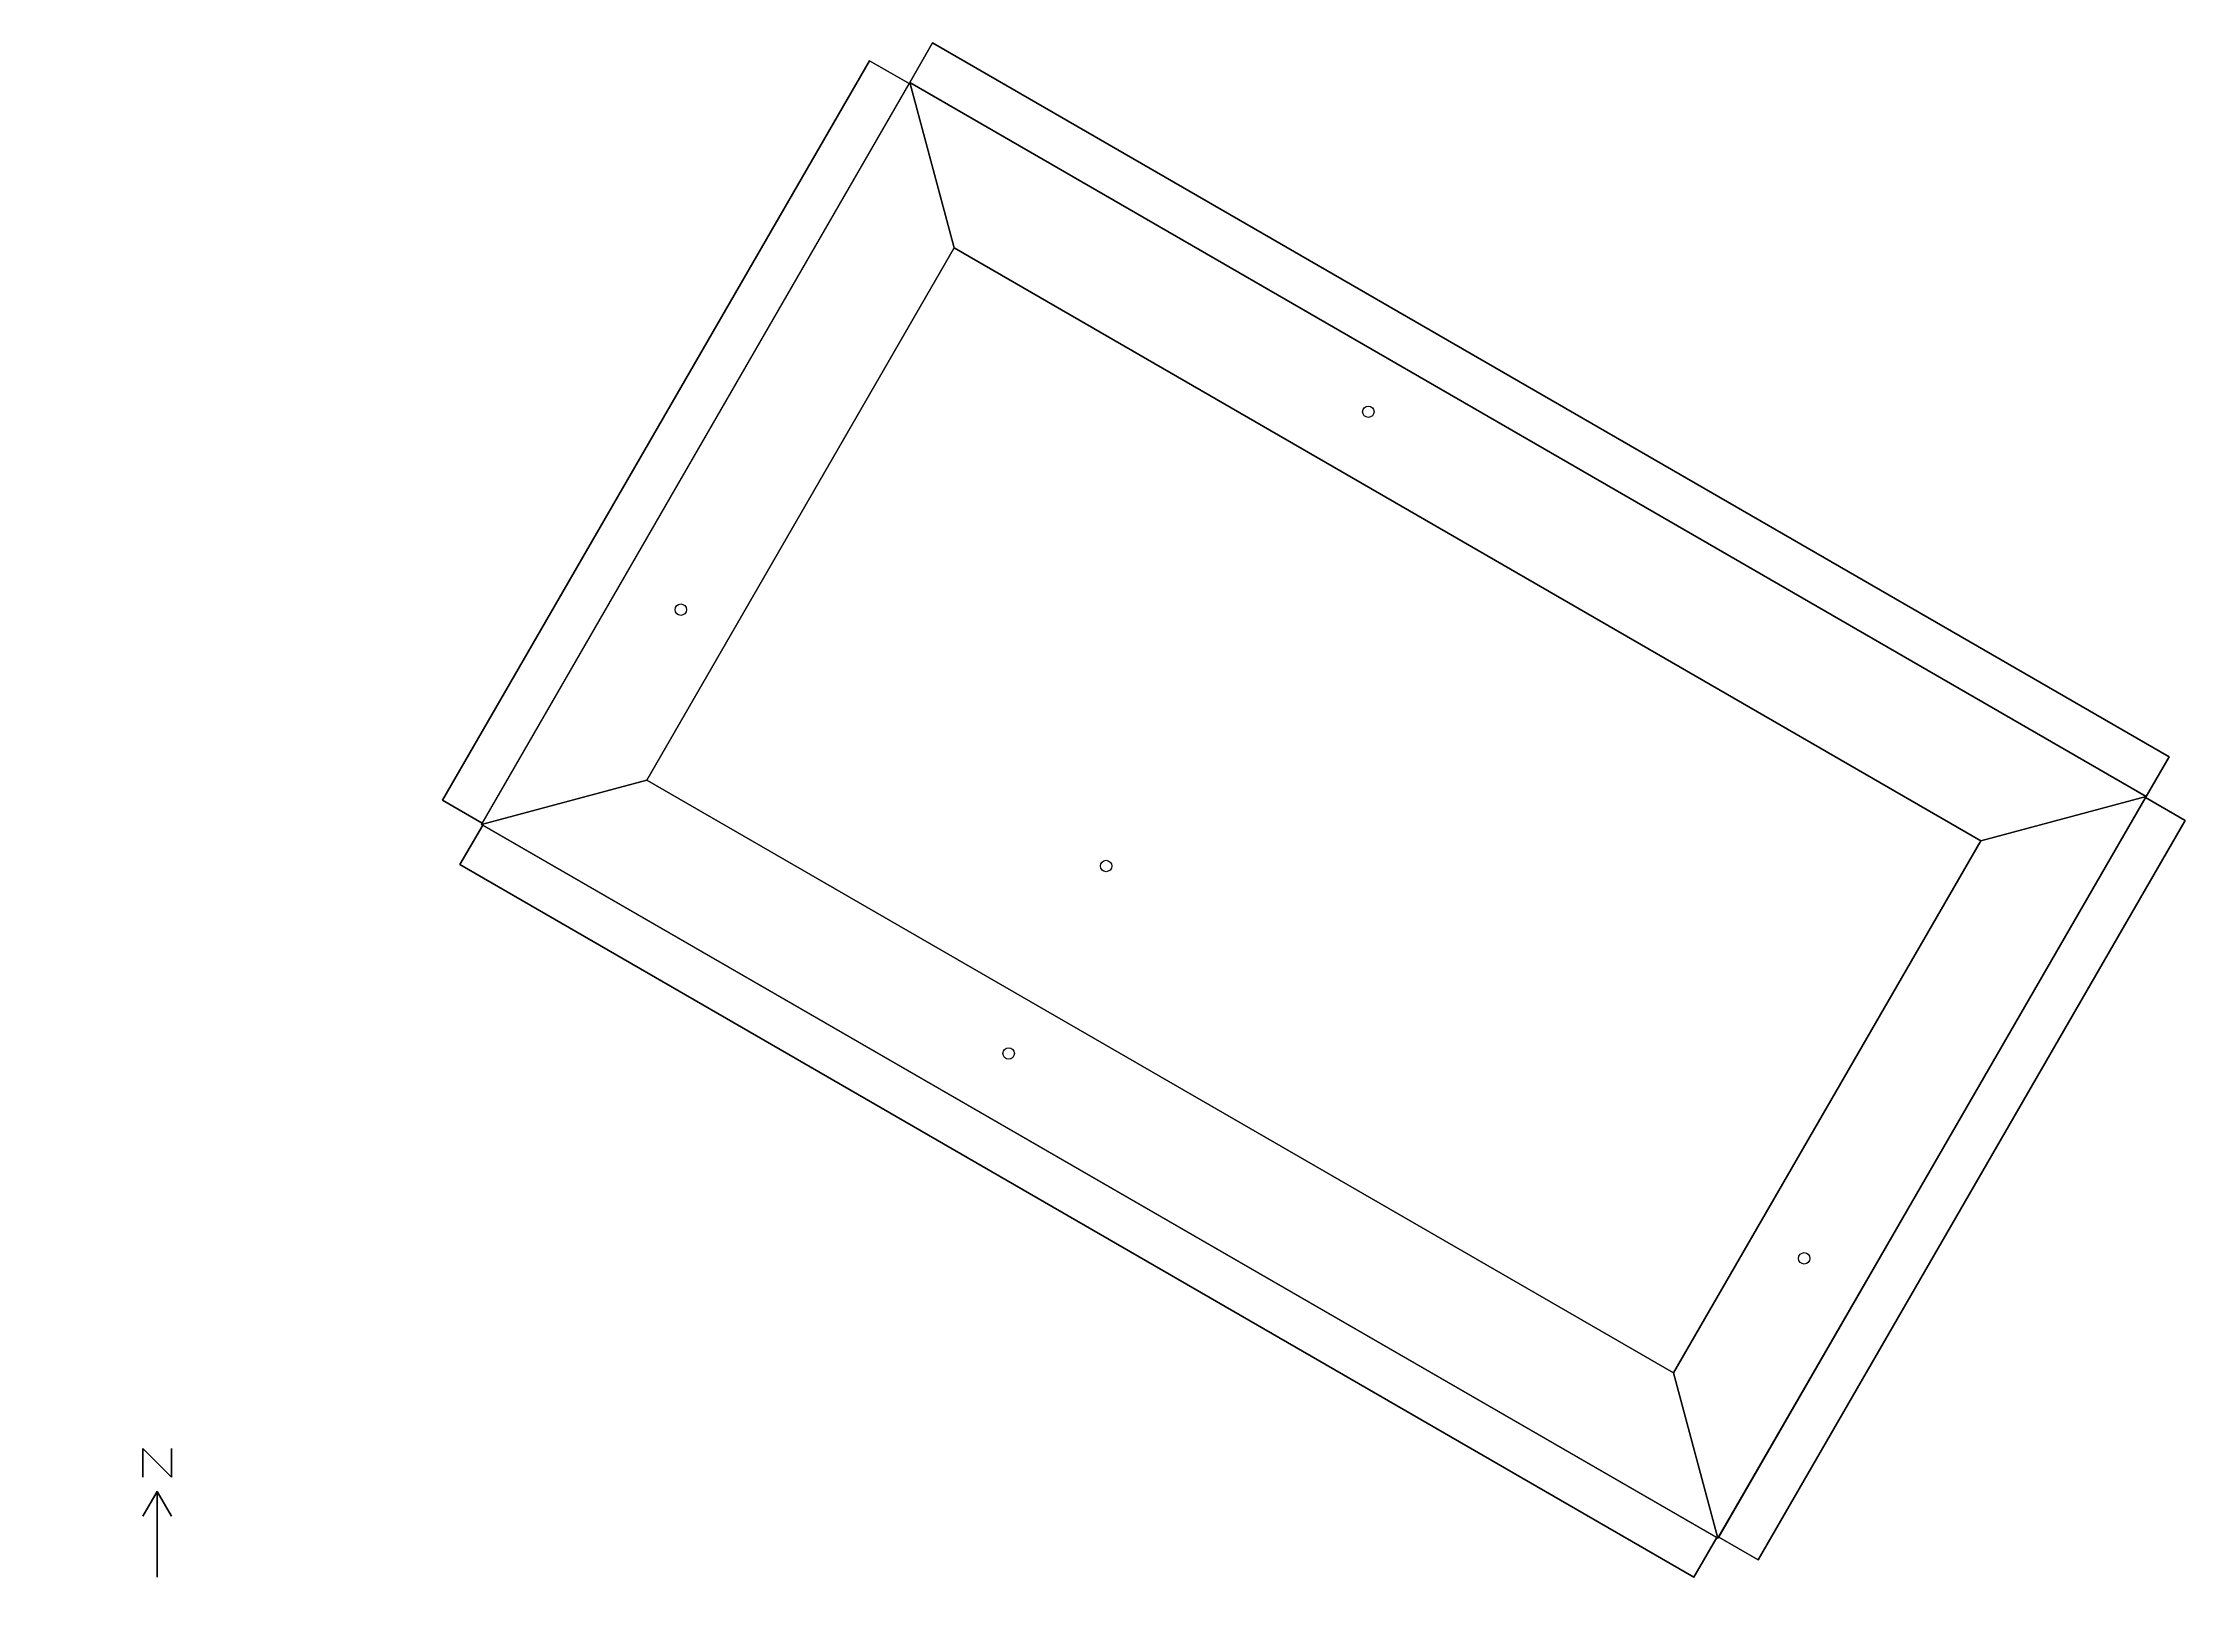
# Model space of a CAD drawing. Header units: metres. Extents: x -15.4 to 59.7, y -27.5 to 27.4.
import ezdxf

# ---------------------------------------------------------------- set-up
doc = ezdxf.new("R2010")
doc.units = ezdxf.units.M

msp = doc.modelspace()

# ---------------------------------------------------------------- linework, layer by layer
at = {"layer": '1', "color": 3}
for points in [[(-11.86064, -21.86064, 0.1), (-11.86064, -21.86064), (-11.86064, -22.86064), (-11.86064, -22.86064, 0.1)], [(-11.86064, -21.86064, 0.1), (-11.86064, -21.86064), (-10.86064, -22.86064), (-10.86064, -22.86064, 0.1)], [(-10.86064, -21.86064, 0.1), (-10.86064, -21.86064), (-10.86064, -22.86064), (-10.86064, -22.86064, 0.1)], [(-11.36064, -23.36064, 0.1), (-11.36064, -23.36064), (-11.86064, -24.22667), (-11.86064, -24.22667, 0.1)], [(-11.36064, -23.36064, 0.1), (-11.36064, -23.36064), (-11.36064, -26.36064), (-11.36064, -26.36064, 0.1)], [(-11.36064, -23.36064, 0.1), (-11.36064, -23.36064), (-10.86064, -24.22667), (-10.86064, -24.22667, 0.1)]]:
    msp.add_3dface(points, dxfattribs=at)
at = {"layer": 'ZN_1_FLR_1_SEC_1', "color": 10}
msp.add_circle((18.46301, -8.02113, 0.762), 0.2, dxfattribs=at)
at = {"layer": 'ZN_1_FLR_1_SEC_1', "color": 43}
for points in [[(5.79555, 1.55291, 4), (5.79555, 1.55291), (0, 0), (0, 0, 4)], [(41.74836, -19.20445, 4), (41.74836, -19.20445), (5.79555, 1.55291), (5.79555, 1.55291, 4)], [(0, 0, 4), (0, 0), (43.30127, -25), (43.30127, -25, 4)], [(43.30127, -25, 4), (43.30127, -25), (41.74836, -19.20445), (41.74836, -19.20445, 4)]]:
    msp.add_3dface(points, dxfattribs=at)
at = {"layer": 'ZN_1_FLR_1_SEC_1', "color": 8}
msp.add_3dface([(5.79555, 1.55291), (41.74836, -19.20445), (43.30127, -25), (0, 0)], dxfattribs=at)
at = {"layer": 'ZN_1_FLR_1_SEC_1', "color": 15}
msp.add_3dface([(0, 0, 4), (43.30127, -25, 4), (41.74836, -19.20445, 4), (5.79555, 1.55291, 4)], dxfattribs=at)
at = {"layer": 'ZN_1_FLR_1_SEC_1', "color": 13}
for points in [[(-0.7567, -1.41064, 3), (0.0433, -0.025, 3), (43.25797, -24.975, 3), (42.45797, -26.36064, 3)], [(42.45797, -26.36064, 3), (43.25797, -24.975, 3), (0.0433, -0.025, 3), (-0.7567, -1.41064, 3)]]:
    msp.add_3dface(points, dxfattribs=at)
at = {"layer": 'ZN_1_FLR_1_SEC_1', "color": 143}
msp.add_3dface([(0.0433, -0.025, 3), (0.0433, -0.025, 1), (43.25797, -24.975, 1), (43.25797, -24.975, 3)], dxfattribs=at)
at = {"layer": 'ZN_1_FLR_1_SEC_2', "color": 10}
msp.add_circle((46.3224, -15.19725, 0.762), 0.2, dxfattribs=at)
at = {"layer": 'ZN_1_FLR_1_SEC_2', "color": 8}
msp.add_3dface([(41.74836, -19.20445), (52.50572, -0.57215), (58.30127, 0.98076), (43.30127, -25)], dxfattribs=at)
at = {"layer": 'ZN_1_FLR_1_SEC_2', "color": 15}
msp.add_3dface([(43.30127, -25, 4), (58.30127, 0.98076, 4), (52.50572, -0.57215, 4), (41.74836, -19.20445, 4)], dxfattribs=at)
at = {"layer": 'ZN_1_FLR_1_SEC_2', "color": 43}
for points in [[(43.30127, -25, 4), (43.30127, -25), (58.30127, 0.98076), (58.30127, 0.98076, 4)], [(58.30127, 0.98076, 4), (58.30127, 0.98076), (52.50572, -0.57215), (52.50572, -0.57215, 4)], [(52.50572, -0.57215, 4), (52.50572, -0.57215), (41.74836, -19.20445), (41.74836, -19.20445, 4)], [(41.74836, -19.20445, 4), (41.74836, -19.20445), (43.30127, -25), (43.30127, -25, 4)]]:
    msp.add_3dface(points, dxfattribs=at)
at = {"layer": 'ZN_1_FLR_1_SEC_2', "color": 143}
msp.add_3dface([(43.32627, -24.9567, 2.8), (43.32627, -24.9567, 1.2), (58.27627, 0.93746, 1.2), (58.27627, 0.93746, 2.8)], dxfattribs=at)
at = {"layer": 'ZN_1_FLR_1_SEC_2', "color": 13}
for points in [[(44.71191, -25.7567, 2.8), (43.32627, -24.9567, 2.8), (58.27627, 0.93746, 2.8), (59.66191, 0.13746, 2.8)], [(59.66191, 0.13746, 2.8), (58.27627, 0.93746, 2.8), (43.32627, -24.9567, 2.8), (44.71191, -25.7567, 2.8)]]:
    msp.add_3dface(points, dxfattribs=at)
at = {"layer": 'ZN_1_FLR_1_SEC_3', "color": 10}
msp.add_circle((31.05819, 14.44908, 0.762), 0.2, dxfattribs=at)
at = {"layer": 'ZN_1_FLR_1_SEC_3', "color": 13}
for points in [[(59.10127, 2.3664, 2.2), (58.30127, 0.98076, 2.2), (15, 25.98076, 2.2), (15.8, 27.3664, 2.2)], [(15.8, 27.3664, 2.2), (15, 25.98076, 2.2), (58.30127, 0.98076, 2.2), (59.10127, 2.3664, 2.2)]]:
    msp.add_3dface(points, dxfattribs=at)
at = {"layer": 'ZN_1_FLR_1_SEC_3', "color": 43}
for points in [[(58.30127, 0.98076, 4), (58.30127, 0.98076), (15, 25.98076), (15, 25.98076, 4)], [(15, 25.98076, 4), (15, 25.98076), (16.55291, 20.18521), (16.55291, 20.18521, 4)], [(16.55291, 20.18521, 4), (16.55291, 20.18521), (52.50572, -0.57215), (52.50572, -0.57215, 4)], [(52.50572, -0.57215, 4), (52.50572, -0.57215), (58.30127, 0.98076), (58.30127, 0.98076, 4)]]:
    msp.add_3dface(points, dxfattribs=at)
at = {"layer": 'ZN_1_FLR_1_SEC_3', "color": 143}
msp.add_3dface([(58.30127, 0.98076, 2.2), (58.30127, 0.98076, 1.8), (15, 25.98076, 1.8), (15, 25.98076, 2.2)], dxfattribs=at)
at = {"layer": 'ZN_1_FLR_1_SEC_3', "color": 8}
msp.add_3dface([(15, 25.98076), (58.30127, 0.98076), (52.50572, -0.57215), (16.55291, 20.18521)], dxfattribs=at)
at = {"layer": 'ZN_1_FLR_1_SEC_3', "color": 15}
msp.add_3dface([(16.55291, 20.18521, 4), (52.50572, -0.57215, 4), (58.30127, 0.98076, 4), (15, 25.98076, 4)], dxfattribs=at)
at = {"layer": 'ZN_1_FLR_1_SEC_4', "color": 10}
msp.add_circle((6.97887, 7.51775, 0.762), 0.2, dxfattribs=at)
at = {"layer": 'ZN_1_FLR_1_SEC_4', "color": 13}
for points in [[(13.58936, 26.73746, 3.8), (14.975, 25.93746, 3.8), (0.025, 0.0433, 3.8), (-1.36064, 0.8433, 3.8)], [(-1.36064, 0.8433, 3.8), (0.025, 0.0433, 3.8), (14.975, 25.93746, 3.8), (13.58936, 26.73746, 3.8)]]:
    msp.add_3dface(points, dxfattribs=at)
at = {"layer": 'ZN_1_FLR_1_SEC_4', "color": 43}
for points in [[(15, 25.98076, 4), (15, 25.98076), (0, 0), (0, 0, 4)], [(16.55291, 20.18521, 4), (16.55291, 20.18521), (15, 25.98076), (15, 25.98076, 4)], [(5.79555, 1.55291, 4), (5.79555, 1.55291), (16.55291, 20.18521), (16.55291, 20.18521, 4)], [(0, 0, 4), (0, 0), (5.79555, 1.55291), (5.79555, 1.55291, 4)]]:
    msp.add_3dface(points, dxfattribs=at)
at = {"layer": 'ZN_1_FLR_1_SEC_4', "color": 8}
msp.add_3dface([(15, 25.98076), (16.55291, 20.18521), (5.79555, 1.55291), (0, 0)], dxfattribs=at)
at = {"layer": 'ZN_1_FLR_1_SEC_4', "color": 15}
msp.add_3dface([(0, 0, 4), (5.79555, 1.55291, 4), (16.55291, 20.18521, 4), (15, 25.98076, 4)], dxfattribs=at)
at = {"layer": 'ZN_1_FLR_1_SEC_4', "color": 143}
msp.add_3dface([(14.975, 25.93746, 3.8), (14.975, 25.93746, 0.2), (0.025, 0.0433, 0.2), (0.025, 0.0433, 3.8)], dxfattribs=at)
at = {"layer": 'ZN_1_FLR_1_SEC_5', "color": 10}
msp.add_circle((21.87333, -1.45957, 0.762), 0.2, dxfattribs=at)
at = {"layer": 'ZN_1_FLR_1_SEC_5', "color": 43}
for points in [[(16.55291, 20.18521, 4), (16.55291, 20.18521), (5.79555, 1.55291), (5.79555, 1.55291, 4)], [(52.50572, -0.57215, 4), (52.50572, -0.57215), (16.55291, 20.18521), (16.55291, 20.18521, 4)], [(5.79555, 1.55291, 4), (5.79555, 1.55291), (41.74836, -19.20445), (41.74836, -19.20445, 4)], [(41.74836, -19.20445, 4), (41.74836, -19.20445), (52.50572, -0.57215), (52.50572, -0.57215, 4)]]:
    msp.add_3dface(points, dxfattribs=at)
at = {"layer": 'ZN_1_FLR_1_SEC_5', "color": 8}
msp.add_3dface([(16.55291, 20.18521), (52.50572, -0.57215), (41.74836, -19.20445), (5.79555, 1.55291)], dxfattribs=at)
at = {"layer": 'ZN_1_FLR_1_SEC_5', "color": 15}
msp.add_3dface([(5.79555, 1.55291, 4), (41.74836, -19.20445, 4), (52.50572, -0.57215, 4), (16.55291, 20.18521, 4)], dxfattribs=at)

doc.saveas('drawing.dxf')
